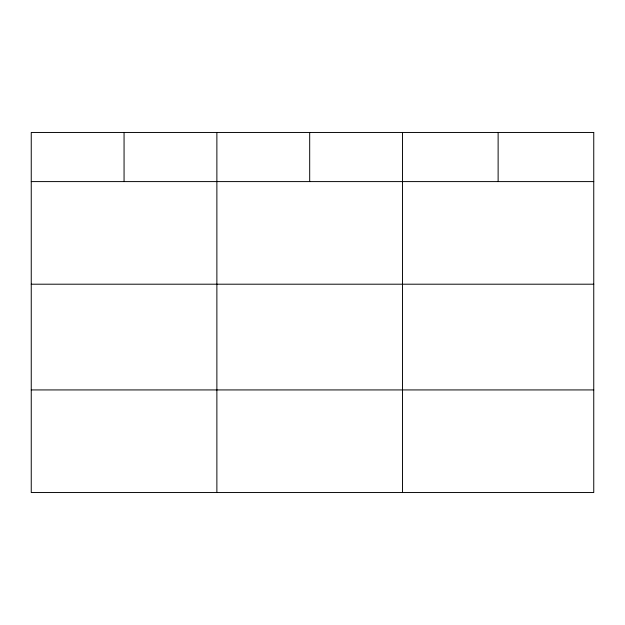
<?xml version="1.0" encoding="UTF-8"?>
<svg xmlns="http://www.w3.org/2000/svg" width="625" height="625" viewBox="0 0 625 625"><rect width="100%" height="100%" fill="white"/><g stroke="black" fill="none" stroke-linecap="round" stroke-linejoin="round"><path stroke-width="0.94" d="M31.25 181.594L593.75 181.594M31.25 284.203L593.75 284.203M31.25 389.93L593.75 389.93M498.125 132.461L498.125 181.594M402.5 132.461L402.5 492.539M309.688 132.461L309.688 181.594M216.875 132.461L216.875 492.539M124.063 132.461L124.063 181.594M593.75 132.461L31.25 132.461L31.25 492.539L593.75 492.539L593.75 132.461"/></g></svg>
